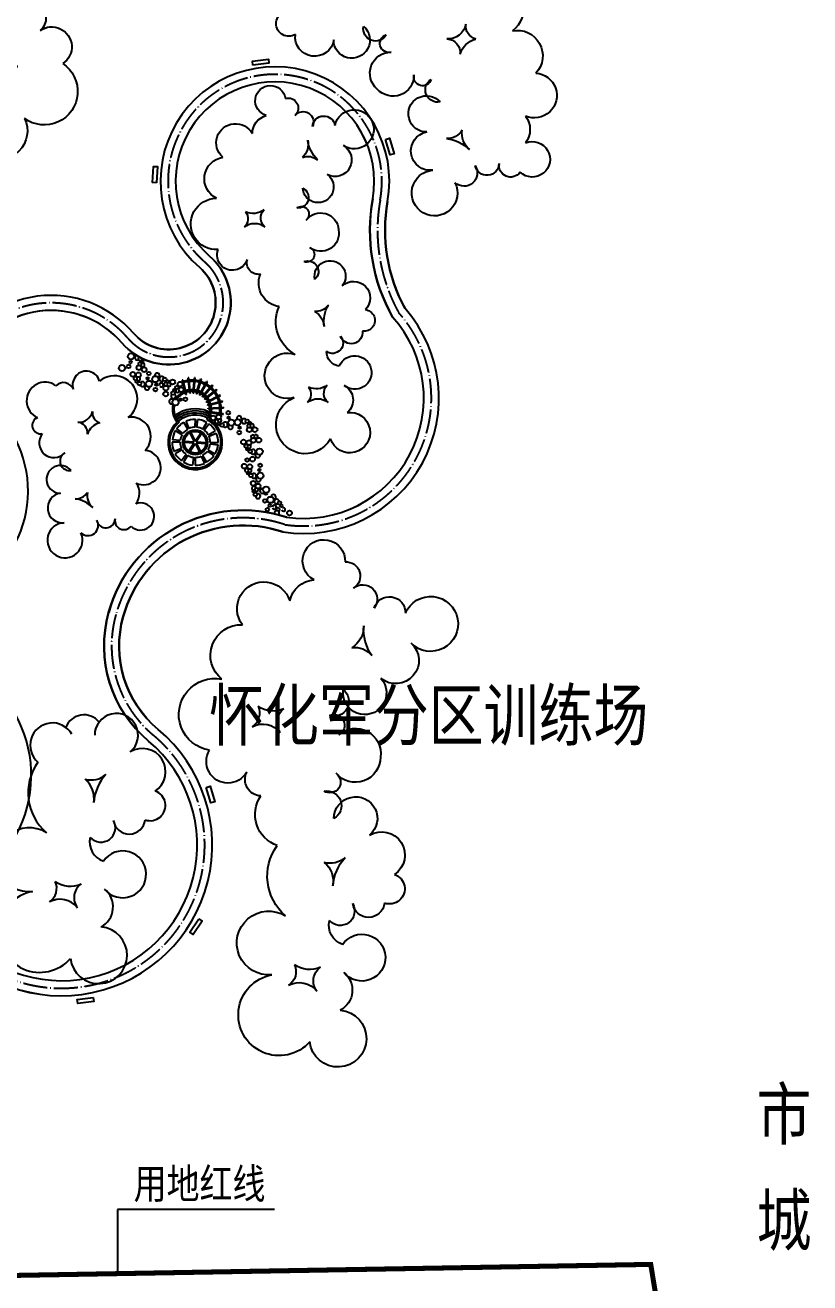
# Model space of a CAD drawing. Extents: x 302512 to 1034855, y -184136 to 410364.
# Drawn here: x 612315 to 690288, y 177789 to 302794 of the extents above; entities that cross this region are included whole.
import ezdxf
from ezdxf.enums import TextEntityAlignment as Align

# ---------------------------------------------------------------- set-up
doc = ezdxf.new("R2010")
doc.units = 0
doc.header["$MEASUREMENT"] = 0
doc.linetypes.add('ACAD_ISO04W100', pattern=[30.5, 24, -3, 0.5, -3])
doc.linetypes.add('DASHED2', pattern=[0.375, 0.25, -0.125])
for name, color, linetype in [('F', 5, 'Continuous'), ('PUB_TEXT', 7, 'Continuous'), ('PUB_TITLE', 4, 'Continuous'), ('WW', 4, 'Continuous'), ('WZ', 2, 'Continuous'), ('XP', 4, 'Continuous'), ('园路', 5, 'Continuous'), ('树', 80, 'Continuous'), ('红线', 20, 'Continuous')]:
    doc.layers.add(name, color=color, linetype=linetype)
doc.styles.add('-黑体', font='', dxfattribs={"width": 0.8})
doc.styles.get('-黑体').set_extended_font_data('黑体')

# ---------------------------------------------------------------- blocks, each defined once
blk = doc.blocks.new('A$C236B410B')
at = {"layer": '树'}
for centre, radius, start, end in [((9517, 28580), 2229, 16.44268, 216.19359), ((13748, 27800), 2525, 1.56167, 146.0025), ((18966, 26582), 2986, 331.57711, 154.46476), ((3376, 26985), 1762, 350.60123, 235.87182), ((6794, 25245), 2220, 65.40965, 139.14941), ((3262, 24758), 1164, 138.66889, 292.35674), ((21438, 23385), 1782, 262.47349, 85.05312), ((14121, 24179), 2150, 298.69656, 358.6992), ((17467, 24791), 1367, 208.92727, 289.60801), ((3988, 22513), 1201, 103.61814, 271.49577), ((18699, 21827), 1846, 114.75457, 195.04441), ((15572, 20956), 1401, 16.25312, 107.36803), ((3555, 20072), 1324, 69.48976, 235.3215), ((6985, 22794), 2113, 232.23491, 291.01461), ((3522, 17798), 3970, 19.51936, 56.88138), ((20945, 20267), 1376, 326.3242, 79.13008), ((8986, 19554), 1775, 134.44059, 193.9994), ((2248, 16779), 2273, 75.90254, 8.58099), ((10095, 17725), 1798, 191.16624, 61.32958), ((12179, 19328), 1222, 181.17349, 341.54516), ((13771, 18162), 891, 119.03476, 295.73802), ((21959, 16776), 2731, 342.25045, 87.23896), ((6411, 17279), 1923, 184.80009, 2.94059), ((14577, 15317), 2085, 101.60718, 241.23839), ((14818, 15163), 2085, 233.36082, 12.99204), ((17740, 15613), 891, 178.8612, 355.56445), ((24487, 11612), 4332, 3.69172, 89.036), ((19463, 14652), 1222, 133.05406, 293.42573), ((18874, 12090), 1798, 53.26964, 283.43298), ((31444, 11671), 2643, 317.59185, 175.23054), ((21667, 12591), 1775, 280.59982, 340.15863), ((25446, 12121), 2113, 183.58461, 242.36431), ((22345, 6893), 3970, 57.71783, 95.07985), ((35693, 7415), 3376, 274.37783, 132.87831), ((20001, 8554), 1923, 111.65863, 289.79913), ((25769, 8530), 1201, 203.10345, 10.98108), ((26265, 7217), 1686, 342.16955, 66.07267), ((29450, 8928), 2150, 298.69656, 358.6992), ((32796, 9541), 1367, 208.92727, 289.60801), ((23730, 7120), 1324, 239.27772, 45.10945), ((34028, 6577), 1846, 114.75457, 195.04441), ((21850, 6354), 1260, 161.91316, 342.80174), ((27782, 4762), 1941, 87.39358, 14.24376), ((30901, 5706), 1401, 16.25312, 107.36803), ((31547, 5295), 1885, 181.68135, 295.11488), ((34338, 2334), 2353, 147.79184, 46.7367)]:
    blk.add_arc(centre, radius, start, end, dxfattribs=at)

msp = doc.modelspace()

# ---------------------------------------------------------------- linework, layer by layer
for p, q in [((621480, 185068), (621480, 178703)), ((637101, 185068), (621480, 185068))]:
    msp.add_line(p, q)
at = {"layer": 'F'}
for points in [[(578931, 217005, 0.3055569), (590563, 215316, -0.3538479), (604090, 212127, 1.1141287), (625532, 232795, -0.2956067), (622058, 244023, -0.4301931), (637927, 252423, 0.7014269), (650062, 274631, -0.1713746), (648330, 285262, 1.7163533), (629656, 278705, -1.0744854), (623080, 272179, 0.5393136), (605196, 269872, -0.5607269), (598725, 269253, 0.2314763), (592492, 272433, -0.3092938), (587339, 276086, 0.2933698), (575982, 282014, 0.2933698)], [(580614, 217560, 0.279253), (589912, 216667, -0.3538509), (605276, 213046, 1.1141281), (624570, 231644, -0.295551), (620613, 244428, -0.4272012), (638277, 253888, 0.7025593), (648831, 273756, -0.1739404), (646854, 285528, 1.7163533), (630643, 279835, -1.0744854), (621943, 271201, 0.5393136), (606544, 269215, -0.0059939), (606487, 269102, -0.0059939)]]:
    msp.add_lwpolyline(points, format="xyb", dxfattribs=at)
for centre, radius, start, end in [((637135, 287276), 11375, 349.80139, 228.89584), ((637135, 287276), 9875, 349.80139, 228.89584), ((664249, 282398), 17675, 169.80139, 209.2707), ((664249, 282398), 16175, 169.80139, 208.69969), ((626603, 275205), 6144, 220.67045, 48.89584), ((626603, 275205), 4644, 220.67045, 48.89584), ((614896, 265146), 10790, 40.67045, 154.0248), ((614896, 265146), 9290, 40.67045, 161.05316), ((639974, 265724), 13457, 261.25425, 41.44166), ((639974, 265724), 11957, 261.84152, 42.20278), ((601304, 256489), 11302, 312.13635, 60.9111), ((633971, 240707), 13866, 71.90762, 164.43654), ((633971, 240707), 12366, 71.33871, 164.44688), ((632461, 241090), 12309, 164.26684, 230.12724), ((632461, 241090), 10809, 164.25511, 230.12724), ((600498, 228229), 12429, 290.57977, 39.89272), ((615930, 221300), 14977, 217.76666, 50.12683), ((615930, 221300), 13477, 217.76669, 50.12681)]:
    msp.add_arc(centre, radius, start, end, dxfattribs=at)
at = {"layer": 'PUB_TEXT', "linetype": 'DASHED2', "ltscale": 11501}
msp.add_lwpolyline([(679157, 151273, 500, 500, 0), (674477, 179623, 500, 500, 0), (570707, 177823, 500, 500, 0), (555677, 191093, 500, 500, 0), (576317, 296223, 500, 500, 0), (582277, 325893, 500, 500, 0), (611027, 352093, 500, 500, 0), (587227, 362593, 500, 500, 0), (568227, 384593, 500, 500, 0), (507727, 367093, 500, 500, 0), (519927, 321593, 500, 500, 0), (525257, 322673, 500, 500, 0), (524047, 295193, 500, 500, 0), (523197, 273733, 500, 500, 0), (513647, 246793, 500, 500, 0), (511727, 220833, 500, 500, 0), (509167, 213603, 500, 500, 0), (488787, 113993, 500, 500, 0), (505977, 97613, 500, 500, 0), (504767, 88883, 500, 500, 0), (517387, 66043, 500, 500, 0), (535207, 49083, 500, 500, 0), (563797, 36593, 500, 500, 0), (551657, 5253, 500, 500, 0)], format="xyseb", dxfattribs=at)
at = {"layer": 'PUB_TITLE'}
for points in [[(634953, 298828), (634907, 299226), (636496, 299410), (636543, 299013)], [(648133, 291431), (648516, 291545), (648974, 290012), (648590, 289897)], [(625379, 287134), (624980, 287158), (625074, 288755), (625473, 288731)], [(630307, 227031), (630690, 227145), (631148, 225612), (630765, 225498)], [(629561, 213970), (629895, 213750), (629015, 212414), (628681, 212634)], [(619076, 206146), (619123, 205749), (617533, 205565), (617487, 205962)]]:
    msp.add_lwpolyline(points, close=True, dxfattribs=at)
at = {"layer": 'WW'}
for radius in [1230, 1080]:
    msp.add_circle((629212, 261332), radius, dxfattribs=at)
for centre, radius, start, end in [((628891, 264607), 1944, 164.82964, 220.49655), ((628891, 264607), 1944, 330.69346, 350.33609), ((629212, 261332), 2700, 131.78738, 59.40263)]:
    msp.add_arc(centre, radius, start, end, dxfattribs=at)
at = {"layer": 'XP', "color": 1}
for p, q in [((627904, 267533), (628250, 266082)), ((627985, 267552), (628331, 266106)), ((628669, 266212), (628500, 267727)), ((628753, 266221), (628583, 267736)), ((628998, 266224), (629138, 267742)), ((629081, 266216), (629221, 267734)), ((629322, 266169), (629765, 267627)), ((629402, 266144), (629846, 267603)), ((629628, 266050), (630357, 267389)), ((629702, 266010), (630430, 267348)), ((629904, 265871), (630888, 267035)), ((629968, 265817), (630952, 266981)), ((630138, 265641), (631337, 266582)), ((630190, 265575), (631389, 266516)), ((628250, 266082), (628332, 266102)), ((630321, 265368), (631685, 266048)), ((630359, 265293), (631723, 265973)), ((630445, 265063), (631919, 265454)), ((630467, 264982), (631940, 265373)), ((630487, 264328), (631994, 264105)), ((630499, 264412), (632007, 264188)), ((630505, 264740), (632027, 264826)), ((630510, 264656), (632032, 264742)), ((631994, 264105), (632007, 264188)), ((628004, 262221), (627368, 262689)), ((628470, 262635), (628079, 263321)), ((628611, 262706), (628298, 263421)), ((629221, 262832), (629226, 263621)), ((629378, 262822), (629465, 263607)), ((629970, 262626), (630367, 263304)), ((630101, 262539), (630567, 263172)), ((627712, 261341), (626923, 261346)), ((627721, 261498), (626940, 261585)), ((627917, 262090), (627239, 262487)), ((628130, 261341), (629115, 261283)), ((628137, 261449), (629121, 261391)), ((628573, 260459), (629115, 261283)), ((628679, 262273), (629121, 261391)), ((628776, 262321), (629218, 261439)), ((629218, 261439), (629760, 262263)), ((629302, 261272), (630287, 261214)), ((629302, 261272), (629744, 260391)), ((629308, 261380), (629851, 262204)), ((629308, 261380), (630293, 261322)), ((630515, 262074), (631198, 262462)), ((630586, 261933), (631306, 262248)), ((630712, 261322), (631498, 261318)), ((627837, 260730), (627117, 260415)), ((627908, 260590), (627222, 260199)), ((628322, 260124), (627856, 259491)), ((628454, 260037), (628057, 259359)), ((628663, 260400), (629205, 261224)), ((629205, 261224), (629648, 260342)), ((629954, 260028), (630344, 259342)), ((630419, 260442), (631052, 259976)), ((630506, 260574), (631184, 260177)), ((630702, 261165), (631487, 261078)), ((629045, 259841), (628958, 259060)), ((629202, 259832), (629198, 259046)), ((629813, 259957), (630128, 259237))]:
    msp.add_line(p, q, dxfattribs=at)
msp.add_lwpolyline([(630888, 267035, -0.0066797), (630952, 266981, -0.0066797)], format="xyb", dxfattribs=at)
for centre, radius, start, end in [((626976, 271599), 4171, 282.84831, 284.00222), ((628891, 264607), 3144, 95.61153, 97.14238), ((628891, 264607), 2904, 85.56088, 95.54827), ((628891, 264607), 3144, 83.96676, 85.49761), ((628891, 264607), 3144, 72.322, 73.85285), ((628891, 264607), 1944, 111.73423, 148.35771), ((628891, 264607), 1800, 112.40424, 146.61768), ((628891, 264607), 2904, 97.20564, 107.31366), ((628891, 264607), 2784, 97.24136, 107.48154), ((628891, 264607), 1944, 97.61492, 109.23937), ((628891, 264607), 1800, 97.71398, 109.7063), ((628891, 264607), 2784, 85.5966, 95.51255), ((628891, 264607), 1944, 85.97016, 95.03993), ((628891, 264607), 1800, 86.06921, 95.03993), ((628891, 264607), 1800, 74.42444, 83.39517), ((628891, 264607), 1944, 74.32539, 83.49422), ((628891, 264607), 2784, 73.95183, 83.86778), ((628891, 264607), 2904, 73.91611, 83.9035), ((628891, 264607), 1800, 62.77968, 71.7504), ((628891, 264607), 1944, 62.68062, 71.84945), ((628891, 264607), 2784, 62.30706, 72.22301), ((628891, 264607), 2904, 62.27134, 72.25874), ((628891, 264607), 1944, 51.03586, 60.20469), ((628891, 264607), 2784, 50.6623, 60.57825), ((628891, 264607), 2904, 50.62658, 60.61397), ((628891, 264607), 3144, 60.67723, 62.20808), ((628891, 264607), 2784, 39.01753, 48.93348), ((628891, 264607), 2904, 38.98181, 48.9692), ((628891, 264607), 2784, 27.37276, 37.28871), ((628891, 264607), 2904, 27.33704, 37.32443), ((628891, 264607), 3144, 37.3877, 38.91855), ((628891, 264607), 1800, 166.56967, 225.11275), ((626740, 271408), 5535, 290.38572, 290.43777), ((628891, 264607), 1620, 94.89134, 97.86257), ((628891, 264607), 1620, 83.24658, 86.2178), ((628891, 264607), 1620, 71.60181, 74.57303), ((628891, 264607), 1620, 59.95704, 62.92827), ((628891, 264607), 1800, 51.13491, 60.10563), ((628891, 264607), 1620, 48.31228, 51.2835), ((628891, 264607), 1800, 39.49014, 48.46087), ((628891, 264607), 1620, 36.66751, 39.63873), ((628891, 264607), 1944, 39.39109, 48.55992), ((628891, 264607), 1620, 25.02274, 27.99397), ((628891, 264607), 1800, 27.84538, 36.8161), ((628891, 264607), 1944, 27.74632, 36.91515), ((628891, 264607), 1620, 13.37798, 16.3492), ((628891, 264607), 1800, 16.20061, 25.17133), ((628891, 264607), 1800, 4.55584, 13.52657), ((628891, 264607), 1944, 16.10156, 25.27039), ((628891, 264607), 1944, 4.45679, 13.62562), ((628891, 264607), 2784, 15.728, 25.64395), ((628891, 264607), 2904, 15.69228, 25.67967), ((628891, 264607), 2784, 4.08323, 13.99918), ((628891, 264607), 3144, 25.74293, 27.27378), ((628891, 264607), 2904, 4.04751, 14.0349), ((628891, 264607), 3144, 14.09816, 15.62901), ((629212, 261332), 3330, 67.27869, 127.13683), ((629212, 261332), 3120, 63.12474, 128.06527), ((629212, 261332), 2910, 62.57147, 128.61854), ((629212, 261332), 2700, 62.4588, 128.73121), ((628891, 264607), 1800, 326.07726, 350.23703), ((628891, 264607), 1620, 350.08844, 353.05967), ((628891, 264607), 1620, 1.73321, 4.70443), ((628891, 264607), 1800, 352.91108, 1.8818), ((628891, 264607), 1944, 352.91108, 1.98085), ((628891, 264607), 2784, 352.43846, 2.35441), ((628891, 264607), 2904, 352.40274, 2.39013), ((628891, 264607), 3144, 2.4534, 3.98425), ((629212, 261332), 2556, 128.50077, 62.68924), ((629212, 261332), 2286, 127.18182, 143.63406), ((629212, 261332), 2280, 119.64385, 127.13625), ((629212, 261332), 1500, 119.64385, 143.63406), ((629212, 261332), 2280, 89.64385, 113.62199), ((629212, 261332), 1500, 89.64385, 113.62199), ((629212, 261332), 1500, 59.64799, 83.63406), ((629212, 261332), 2280, 64.05376, 83.63406), ((629212, 261332), 1500, 29.64799, 53.62992), ((629212, 261332), 2286, 59.64799, 64.00819), ((629212, 261332), 2286, 29.64799, 53.62992), ((629212, 261332), 2286, 179.64385, 203.62992), ((629212, 261332), 2286, 149.64799, 173.62992), ((629212, 261332), 1500, 179.64385, 203.62992), ((629212, 261332), 1500, 149.64799, 173.62992), ((629212, 261332), 1500, 359.64799, 23.62992), ((629212, 261332), 2286, 359.64799, 23.62992), ((629212, 261332), 2286, 209.64385, 233.62992), ((629212, 261332), 1500, 209.64385, 233.62992), ((629212, 261332), 1500, 239.64799, 263.62992), ((629212, 261332), 1500, 299.64385, 323.62992), ((629212, 261332), 1500, 329.64799, 353.63406), ((629212, 261332), 2286, 329.64799, 353.63406), ((629212, 261332), 2286, 239.64799, 263.62992), ((629212, 261332), 2286, 269.64799, 293.62992), ((629212, 261332), 1500, 269.64799, 293.62992), ((629212, 261332), 2286, 299.64385, 323.62992)]:
    msp.add_arc(centre, radius, start, end, dxfattribs=at)
at = {"layer": '园路'}
for centre, radius in [((622834, 269869), 312), ((621938, 268717), 312), ((622587, 268869), 180), ((622804, 269301), 120), ((623623, 268747), 240), ((623949, 269344), 120), ((624144, 268555), 240), ((623017, 268089), 240), ((623570, 268033), 240), ((624501, 267701), 120), ((624604, 268173), 180), ((625253, 267608), 312), ((626192, 267584), 180), ((626969, 267329), 240), ((623403, 267375), 120), ((623673, 267167), 180), ((624613, 267143), 312), ((625262, 266577), 180), ((625365, 267050), 120), ((626284, 266139), 240), ((626296, 266718), 240), ((626463, 267376), 120), ((627012, 266224), 180), ((627135, 266542), 120), ((627711, 267113), 240), ((627814, 266568), 240), ((627254, 265316), 312), ((627758, 265581), 120), ((628240, 265615), 180), ((630999, 263742), 240), ((631544, 263844), 240), ((632497, 264271), 180), ((632531, 263789), 120), ((631570, 263165), 120), ((631888, 263043), 180), ((632796, 263285), 312), ((633442, 263325), 312), ((633627, 262786), 120), ((634376, 263424), 180), ((634593, 262579), 240), ((634672, 263254), 120), ((635148, 262596), 240), ((633586, 262304), 180), ((634010, 261356), 240), ((634562, 261300), 240), ((634986, 261532), 240), ((635541, 261549), 240), ((634395, 260641), 120), ((634666, 260434), 180), ((635606, 260410), 312), ((634088, 258961), 240), ((634367, 259570), 180), ((634640, 258905), 240), ((634902, 259655), 240), ((635675, 259045), 180), ((634473, 258247), 120), ((634744, 258039), 180), ((635684, 258015), 312), ((635571, 258573), 120), ((634980, 257261), 240), ((635030, 256450), 120), ((635189, 256148), 180), ((635458, 256978), 240), ((636261, 256633), 312), ((636231, 256219), 120), ((636135, 255506), 180), ((636696, 255615), 312), ((636629, 255049), 120), ((637581, 255300), 180), ((637774, 255019), 120), ((636384, 254632), 180), ((638584, 254309), 240)]:
    msp.add_circle(centre, radius, dxfattribs=at)
for centre, radius, start, end in [((623454, 269733), 240, 104.6331, 301.16088), ((623711, 269103), 180, 290.36385, 221.96746), ((623738, 269612), 180, 101.18685, 24.5691), ((623454, 269733), 240, 13.64896, 15.53357), ((624017, 269014), 180, 191.38113, 136.11893), ((623254, 267677), 180, 25.79206, 330.52987), ((623573, 267667), 180, 124.77479, 56.37839), ((625438, 267969), 240, 292.98226, 192.84382), ((625887, 267631), 240, 28.05989, 315.57181), ((623978, 267120), 240, 208.05989, 135.57181), ((624428, 266781), 240, 112.98226, 12.84382), ((625845, 267030), 191, 215.87296, 197.3244), ((626292, 267084), 180, 304.77479, 236.37839), ((626611, 267074), 180, 205.79206, 150.52987), ((627383, 266770), 180, 312.19736, 256.93516), ((627463, 266461), 180, 51.18008, 342.78369), ((626855, 265391), 240, 39.38755, 299.24911), ((627053, 265918), 240, 134.46519, 61.97711), ((633578, 263707), 240, 300.54504, 200.4066), ((631343, 263414), 180, 42.19736, 346.93516), ((631651, 263494), 180, 141.18008, 72.78369), ((632194, 263084), 240, 224.46519, 151.97711), ((632721, 262886), 240, 129.38755, 29.24911), ((634068, 263431), 240, 35.62268, 323.1346), ((634541, 262942), 180, 312.33757, 243.94118), ((634859, 262974), 180, 213.35485, 158.09265), ((634934, 261895), 180, 312.33757, 243.94118), ((635251, 261927), 180, 213.35485, 158.09265), ((634247, 260943), 180, 25.79206, 330.52987), ((634566, 260933), 180, 124.77479, 56.37839), ((634971, 260387), 240, 208.05989, 135.57181), ((635421, 260048), 240, 112.98226, 12.84382), ((634325, 258549), 180, 25.79206, 330.52987), ((634644, 258539), 180, 124.77479, 56.37839), ((635049, 257992), 240, 208.05989, 135.57181), ((635499, 257653), 240, 112.98226, 12.84382), ((635022, 256787), 180, 0.96272, 305.70052), ((635307, 256643), 180, 99.94544, 31.54904), ((635879, 256494), 240, 70.05395, 329.91551), ((635445, 255977), 240, 183.23055, 110.74247), ((636984, 255901), 240, 274.8833, 174.74486), ((637080, 254882), 191, 197.774, 179.22545), ((637306, 255440), 240, 9.96094, 297.47286), ((637319, 254295), 240, 313.46553, 198.85067), ((637429, 254645), 180, 286.67583, 218.27943), ((637994, 254651), 180, 187.69311, 132.43091)]:
    msp.add_arc(centre, radius, start, end, dxfattribs=at)
at = {"layer": '树'}
for centre, radius, start, end in [((618399, 267038), 1369, 16.0903, 198.66994), ((621174, 265649), 2293, 306.67866, 129.56631), ((614296, 265463), 1841, 54.01228, 245.94715), ((616123, 266204), 1057, 22.01335, 134.81923), ((613846, 263008), 831, 111.20877, 282.12558), ((617632, 264742), 1418, 266.09901, 346.38885), ((620048, 264254), 1050, 171.53542, 252.21615), ((622867, 261898), 1939, 315.14093, 99.58175), ((617439, 262257), 1076, 353.77539, 84.8903), ((620083, 261642), 1651, 102.44422, 162.44686), ((615178, 261283), 1474, 141.75769, 316.81209), ((616716, 259459), 938, 119.59826, 279.96993), ((624083, 258826), 1712, 244.94983, 84.70074), ((615818, 257650), 1381, 39.81385, 269.97719), ((616028, 254808), 1477, 98.20283, 276.34333), ((617360, 257086), 1363, 267.14402, 326.70283), ((620099, 256059), 1623, 170.12881, 228.90851), ((621974, 256279), 1705, 321.99401, 35.73377), ((616848, 252708), 3049, 44.26204, 81.62406), ((623792, 253962), 1353, 225.2716, 110.54219), ((616269, 251597), 1745, 92.56243, 25.24088), ((618557, 253071), 1017, 225.82192, 31.65366), ((620332, 253759), 923, 189.64766, 357.52528), ((622131, 253545), 894, 168.78668, 322.47454), ((618153, 232333), 1908, 38.13754, 159.72051), ((621380, 232219), 2157, 309.73737, 179.90071), ((615032, 231217), 2221, 29.92302, 229.45676), ((623965, 228593), 2307, 303.37122, 121.51172), ((617801, 226483), 5199, 144.13435, 229.47863), ((618889, 229897), 2130, 253.01172, 312.57053), ((616623, 225929), 2536, 350.80604, 49.58574), ((623875, 225146), 4764, 138.0905, 175.45252), ((624749, 225234), 1512, 250.36861, 71.25719), ((622660, 223980), 1589, 188.0609, 353.89263), ((612740, 219844), 3171, 57.93981, 275.5785), ((619839, 223034), 1442, 222.18927, 30.0669), ((620744, 221614), 2024, 167.09768, 251.0008), ((622010, 218391), 2329, 218.92659, 145.77677), ((613814, 217012), 1640, 303.56234, 24.24308), ((616809, 219785), 2580, 234.47115, 294.47379), ((613772, 212701), 4052, 100.29204, 318.79252), ((618861, 216074), 1681, 125.80232, 216.91723), ((618791, 215159), 2261, 298.05547, 51.489), ((615774, 213697), 2215, 38.12594, 118.41578), ((619627, 210348), 2824, 186.43365, 85.37851)]:
    msp.add_arc(centre, radius, start, end, dxfattribs=at)
at = {"layer": '红线', "linetype": 'ACAD_ISO04W100', "ltscale": 100}
msp.add_lwpolyline([(579435, 217560, 0.3055588), (590237, 215991, -0.3538496), (604683, 212587, 1.1141287), (625051, 232219, -0.2955771), (621336, 244225, -0.4286534), (638104, 253155, 0.7019679), (649445, 274195, -0.1726809), (647592, 285395, 1.7163533), (630150, 279270, -1.0744854), (622512, 271690, 0.5393136), (605870, 269544, -0.5607269), (598125, 268803, 0.2314744), (592480, 271684, -0.3064926), (586659, 275765, 0.2919292), (576049, 281267)], format="xyb", dxfattribs=at)

# ---------------------------------------------------------------- block references
at = {"extrusion": (0, 0, -1)}
for p, xscale, yscale, zscale, rotation in [((-581626, 312365), 1.11384, 1.11384, -1.11384, 151.8840511526616), ((-658853, 288097), 0.8567999999999998, 0.8567999999999998, -0.8567999999999999, 295.0798683431804), ((-619190, 256142), 0.8567999999999998, 0.8567999999999998, -0.8567999999999999, 299.1668530235058), ((-670344, 233372), 1.2, 1.2, -1.2, 306.8296497984323)]:
    msp.add_blockref('A$C236B410B', p, dxfattribs=dict(at, xscale=xscale, yscale=yscale, zscale=zscale, rotation=rotation))
at = {"extrusion": (0, 0, -1), "zscale": -1, "rotation": 77.30525099291215}
msp.add_blockref('A$C236B410B', (-637124, 280233), dxfattribs=at)

# ---------------------------------------------------------------- texts
at = {"layer": 'WZ', "style": '-黑体', "width": 0.8}
msp.add_text('怀化军分区训练场', height=5000, dxfattribs=at).set_placement((630593, 231722))
for s, height, p in [('市', 5000, (687724, 194685)), ('用地红线', 3000, (629645, 187693)), ('城', 5000, (687724, 184109))]:
    msp.add_text(s, height=height, dxfattribs=at).set_placement(p, align=Align.MIDDLE)

doc.saveas('drawing.dxf')
